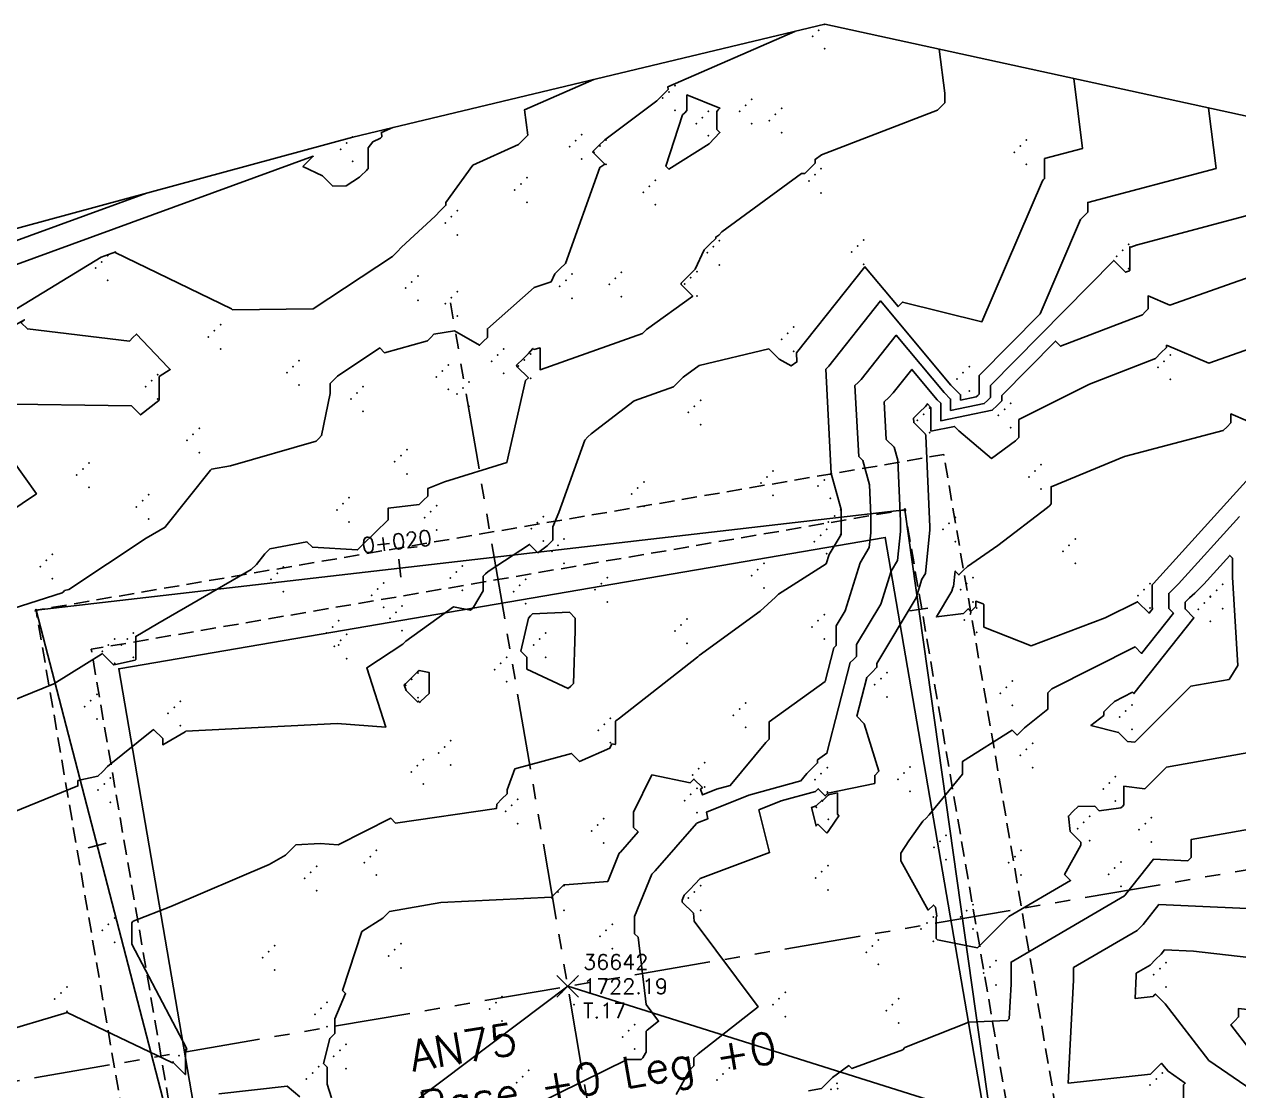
# Model space of a CAD drawing. Header units: metres. Extents: x 419582 to 423558, y 4805372 to 4807539.
# Drawn here: x 423121.67 to 423141.6, y 4807498.4 to 4807515.9 of the extents above; entities that cross this region are included whole.
import ezdxf

# ---------------------------------------------------------------- set-up
doc = ezdxf.new("R2010")
doc.units = ezdxf.units.M
doc.linetypes.add('HIDDEN', pattern=[0.375, 0.25, -0.125])
doc.linetypes.add('PHANTOM', pattern=[2.5, 1.25, -0.25, 0.25, -0.25, 0.25, -0.25])
for name, color, linetype in [('_pieds', 253, 'HIDDEN'), ('C-ROAD-CNTR-N', 92, 'Continuous'), ('C-ROAD-STAN', 11, 'Continuous'), ('C-ROAD-STAN-MAJR', 11, 'Continuous'), ('C-ROAD-STAN-MINR', 11, 'Continuous'), ('C-TINN', 4, 'Continuous'), ('C-TINN-BNDY', 110, 'Continuous'), ('C-TOPO-MAJR', 9, 'Continuous'), ('C-TOPO-MINR', 8, 'Continuous'), ('LS', 7, 'Continuous'), ('V-NODE', 1, 'Continuous'), ('V-NODE-TEXT', 11, 'Continuous')]:
    doc.layers.add(name, color=color, linetype=linetype)
doc.styles.get("Standard").update_dxf_attribs({"font": 'simplex.shx'})

# ---------------------------------------------------------------- blocks, each defined once
blk = doc.blocks.new('AN75 +0 +0')
at = {"linetype": 'PHANTOM', "flags": 128}
for points in [[(0, -11.38231219537556), (0, 11.38231219444424)], [(-11.38231219508452, 0), (11.38231219508452, 0)]]:
    blk.add_lwpolyline(points, dxfattribs=at)
at = {"flags": 128}
blk.add_lwpolyline([(-6.382312195084523, -6.382312195375562), (-6.382312195084523, 6.382312194444239), (6.382312195084523, 6.382312194444239), (6.382312195084523, -6.382312195375562)], close=True, dxfattribs=at)
at = {"layer": 'LS', "insert": (-2.743170767789707, -0.4363090777769685), "char_height": 0.5157699281218149, "width": 9.13591657892082, "attachment_point": 1}
blk.add_mtext('AN75\\PBase +0 Leg +0', dxfattribs=at)
blk = doc.blocks.new('*U67')
at = {"color": 0, "linetype": 'ByBlock', "lineweight": -2, "transparency": 16777216}
for p, q in [((-0.7071067811865476, -0.7071067811865476), (0.7071067811865476, 0.7071067811865476)), ((-0.7071067811865476, 0.7071067811865476), (0.7071067811865476, -0.7071067811865476))]:
    blk.add_line(p, q, dxfattribs=at)
blk = doc.blocks.new('AeccTickTriangle')
at = {"color": 0, "linetype": 'ByBlock', "lineweight": -2}
blk.add_lwpolyline([(3.05311331771918e-16, 0.6666666666666667), (-0.5773502691896256, -0.333333333333333), (0.5773502691896257, -0.3333333333333335)], close=True, dxfattribs=at)
at = {"color": 0, "linetype": 'ByBlock', "lineweight": -2, "const_width": 0.0625}
blk.add_lwpolyline([(-0.03125, 0, 1), (0.03125, 0, 1)], format="xyb", close=True, dxfattribs=at)
blk = doc.blocks.new('AeccTickLine')
blk.add_line((0, -0.5), (0, 0.5))

msp = doc.modelspace()

# ---------------------------------------------------------------- linework, layer by layer
at = {"color": 31, "lineweight": 30, "true_color": 0xffbd7a, "elevation": 1718.013}
msp.add_lwpolyline([(423449.834, 4807399.592), (423130.593, 4807500.114), (421950.92, 4806612.998), (421795.045, 4806430.988), (421305.015, 4806147.038), (421305.015, 4806147.038), (420630.083, 4805770.97), (419765.157, 4805549.54), (419617.356, 4805580.088)], dxfattribs=at)
at = {"layer": '_pieds', "elevation": 1722.19, "flags": 128}
for points in [[(423124.4178033973, 4807491.382176447), (423121.8621764468, 4807506.282196603), (423136.7621966029, 4807508.837823553), (423139.3178235534, 4807493.937803397)], [(423125.0582502082, 4807492.287803262), (423122.7678032635, 4807505.641749792), (423136.121749792, 4807507.932196737), (423138.4121967367, 4807494.578250208)]]:
    msp.add_lwpolyline(points, close=True, dxfattribs=at)
at = {"layer": 'C-ROAD-CNTR-N', "color": 92, "linetype": 'Continuous', "lineweight": -3, "flags": 128}
msp.add_lwpolyline([(423125.3784736139, 4807492.740616672), (423121.8621764468, 4807506.282196603), (423136.121749792, 4807507.932196737), (423137.9593833282, 4807494.898473614)], dxfattribs=at)
at = {"layer": 'C-TINN', "color": 4, "linetype": 'Continuous', "lineweight": -3}
for p in [(423134.71, 4807515.8, 1718.15), (423134.81, 4807515.9, 1718.15), (423134.61, 4807515.7, 1718.15), (423134.81, 4807515.5, 1718.15), (423132.25, 4807514.79, 1718.05), (423132.35, 4807514.89, 1718.05), (423132.15, 4807514.69, 1718.05), (423133.51, 4807514.57, 1718.25), (423133.61, 4807514.67, 1718.25), (423132.35, 4807514.49, 1718.05), (423132.8, 4807514.37, 1717.91), (423132.9, 4807514.47, 1717.91), (423133.41, 4807514.47, 1718.25), (423134, 4807514.42, 1718.39), (423134.1, 4807514.52, 1718.39), (423132.7, 4807514.27, 1717.91), (423133.61, 4807514.27, 1718.25), (423133.9, 4807514.32, 1718.39), (423126.96, 4807513.95, 1715.8), (423127.06, 4807514.05, 1715.8), (423130.72, 4807513.99, 1717.37), (423130.82, 4807514.09, 1717.37), (423131.22, 4807514, 1718.04), (423132.9, 4807514.07, 1717.91), (423134.1, 4807514.12, 1718.39), (423138.12, 4807514, 1719.58), (423126.86, 4807513.85, 1715.8), (423130.62, 4807513.89, 1717.37), (423131.02, 4807513.8, 1718.04), (423131.12, 4807513.9, 1718.04), (423137.92, 4807513.8, 1719.58), (423138.02, 4807513.9, 1719.58), (423127.06, 4807513.65, 1715.8), (423130.82, 4807513.69, 1717.37), (423131.22, 4807513.6, 1718.04), (423134.75, 4807513.53, 1719.11), (423138.12, 4807513.6, 1719.58), (423129.92, 4807513.38, 1717.54), (423132.03, 4807513.34, 1718.03), (423134.55, 4807513.33, 1719.11), (423134.65, 4807513.43, 1719.11), (423129.72, 4807513.18, 1717.54), (423129.82, 4807513.28, 1717.54), (423131.83, 4807513.14, 1718.03), (423131.93, 4807513.24, 1718.03), (423134.75, 4807513.13, 1719.11), (423129.92, 4807512.98, 1717.54), (423132.03, 4807512.94, 1718.03), (423128.68, 4807512.74, 1717.15), (423128.78, 4807512.84, 1717.15), (423128.58, 4807512.64, 1717.15), (423128.78, 4807512.44, 1717.15), (423133.08, 4807512.35, 1719.06), (423135.45, 4807512.36, 1719.93), (423132.88, 4807512.15, 1719.06), (423132.98, 4807512.25, 1719.06), (423135.25, 4807512.16, 1719.93), (423135.35, 4807512.26, 1719.93), (423139.7, 4807512.19, 1721.95), (423139.8, 4807512.29, 1721.95), (423122.94, 4807512, 1717.04), (423123.04, 4807512.1, 1717.04), (423133.08, 4807511.95, 1719.06), (423135.45, 4807511.96, 1719.93), (423139.6, 4807512.09, 1721.95), (423122.84, 4807511.9, 1717.04), (423128.13, 4807511.77, 1717.4), (423130.66, 4807511.8, 1718.08), (423131.47, 4807511.83, 1718.31), (423132.61, 4807511.74, 1719.04), (423132.71, 4807511.84, 1719.04), (423139.8, 4807511.89, 1721.95), (423123.04, 4807511.7, 1717.04), (423127.93, 4807511.57, 1717.4), (423128.03, 4807511.67, 1717.4), (423130.46, 4807511.6, 1718.08), (423130.56, 4807511.7, 1718.08), (423131.27, 4807511.63, 1718.31), (423131.37, 4807511.73, 1718.31), (423132.51, 4807511.64, 1719.04), (423128.13, 4807511.37, 1717.4), (423128.679, 4807511.413, 1717.761), (423128.779, 4807511.513, 1717.761), (423130.66, 4807511.4, 1718.08), (423131.47, 4807511.43, 1718.31), (423132.71, 4807511.44, 1719.04), (423128.579, 4807511.313, 1717.761), (423124.89, 4807510.97, 1717.12), (423128.779, 4807511.113, 1717.761), (423124.69, 4807510.77, 1717.12), (423124.79, 4807510.87, 1717.12), (423134.2, 4807510.83, 1719.91), (423134.3, 4807510.93, 1719.91), (423124.89, 4807510.57, 1717.12), (423129.54, 4807510.57, 1718.13), (423134.1, 4807510.73, 1719.91), (423126.18, 4807510.38, 1717.42), (423129.34, 4807510.37, 1718.13), (423129.44, 4807510.47, 1718.13), (423129.88, 4807510.39, 1719.08), (423129.98, 4807510.49, 1719.08), (423134.3, 4807510.53, 1719.91), (423140.38, 4807510.37, 1724.2), (423140.48, 4807510.47, 1724.2), (423123.86, 4807510.15, 1716.97), (423125.98, 4807510.18, 1717.42), (423126.08, 4807510.28, 1717.42), (423128.53, 4807510.21, 1718.54), (423128.63, 4807510.31, 1718.54), (423129.54, 4807510.17, 1718.13), (423129.78, 4807510.29, 1719.08), (423137.08, 4807510.18, 1720.12), (423137.18, 4807510.28, 1720.12), (423140.28, 4807510.27, 1724.2), (423123.66, 4807509.95, 1716.97), (423123.76, 4807510.05, 1716.97), (423126.18, 4807509.98, 1717.42), (423127.23, 4807509.95, 1718.39), (423128.43, 4807510.11, 1718.54), (423128.97, 4807510.03, 1718.14), (423129.98, 4807510.09, 1719.08), (423136.98, 4807510.08, 1720.12), (423140.48, 4807510.07, 1724.2), (423123.86, 4807509.75, 1716.97), (423127.03, 4807509.75, 1718.39), (423127.13, 4807509.85, 1718.39), (423128.63, 4807509.91, 1718.54), (423128.77, 4807509.83, 1718.14), (423128.87, 4807509.93, 1718.14), (423137.18, 4807509.88, 1720.12), (423127.23, 4807509.55, 1718.39), (423128.97, 4807509.63, 1718.14), (423132.67, 4807509.63, 1720.48), (423132.77, 4807509.73, 1720.48), (423136.53, 4807509.6, 1724.13), (423137.76, 4807509.58, 1723.77), (423137.86, 4807509.68, 1723.77), (423132.57, 4807509.53, 1720.48), (423136.33, 4807509.4, 1724.13), (423136.43, 4807509.5, 1724.13), (423137.66, 4807509.48, 1723.77), (423124.44, 4807509.17, 1717.79), (423124.54, 4807509.27, 1717.79), (423132.77, 4807509.33, 1720.48), (423136.53, 4807509.2, 1724.13), (423137.86, 4807509.28, 1723.77), (423124.34, 4807509.07, 1717.79), (423124.54, 4807508.87, 1717.79), (423127.85, 4807508.82, 1718.38), (423127.95, 4807508.92, 1718.38), (423122.63, 4807508.6, 1717.09), (423122.73, 4807508.7, 1717.09), (423127.75, 4807508.72, 1718.38), (423133.96, 4807508.57, 1720.65), (423138.26, 4807508.57, 1724.64), (423138.36, 4807508.67, 1724.64), (423122.53, 4807508.5, 1717.09), (423127.95, 4807508.52, 1718.38), (423131.84, 4807508.39, 1720.8), (423133.76, 4807508.37, 1720.65), (423133.86, 4807508.47, 1720.65), (423134.8, 4807508.42, 1720.97), (423134.9, 4807508.52, 1720.97), (423138.16, 4807508.47, 1724.64), (423122.73, 4807508.3, 1717.09), (423123.71, 4807508.18, 1717.81), (423131.64, 4807508.19, 1720.8), (423131.74, 4807508.29, 1720.8), (423133.96, 4807508.17, 1720.65), (423134.7, 4807508.32, 1720.97), (423138.36, 4807508.27, 1724.64), (423123.51, 4807507.98, 1717.81), (423123.61, 4807508.08, 1717.81), (423126.9, 4807508.03, 1718.71), (423127, 4807508.13, 1718.71), (423128.44, 4807508, 1719.27), (423131.84, 4807507.99, 1720.8), (423134.9, 4807508.12, 1720.97), (423123.71, 4807507.78, 1717.81), (423126.8, 4807507.93, 1718.71), (423128.24, 4807507.8, 1719.27), (423128.34, 4807507.9, 1719.27), (423130.19, 4807507.82, 1719.83), (423134.97, 4807507.83, 1720.98), (423135.07, 4807507.93, 1720.98), (423136.95, 4807507.81, 1724.44), (423127, 4807507.73, 1718.71), (423128.44, 4807507.6, 1719.27), (423129.99, 4807507.62, 1719.83), (423130.09, 4807507.72, 1719.83), (423134.84, 4807507.61, 1720.92), (423134.87, 4807507.73, 1720.98), (423136.75, 4807507.61, 1724.44), (423136.85, 4807507.71, 1724.44), (423130.19, 4807507.42, 1719.83), (423130.43, 4807507.35, 1720.2), (423130.53, 4807507.45, 1720.2), (423134.64, 4807507.41, 1720.92), (423134.74, 4807507.51, 1720.92), (423135.07, 4807507.53, 1720.98), (423136.95, 4807507.41, 1724.44), (423138.82, 4807507.35, 1725.86), (423138.92, 4807507.45, 1725.86), (423122.13, 4807507.2, 1717.76), (423130.33, 4807507.25, 1720.2), (423134.84, 4807507.21, 1720.92), (423138.72, 4807507.25, 1725.86), (423121.93, 4807507, 1717.76), (423122.03, 4807507.1, 1717.76), (423125.92, 4807506.99, 1719.23), (423128.86, 4807507.01, 1719.74), (423130.53, 4807507.05, 1720.2), (423133.71, 4807506.95, 1720.87), (423133.81, 4807507.05, 1720.87), (423138.92, 4807507.05, 1725.86), (423122.13, 4807506.8, 1717.76), (423125.72, 4807506.79, 1719.23), (423125.82, 4807506.89, 1719.23), (423128.66, 4807506.81, 1719.74), (423128.76, 4807506.91, 1719.74), (423129.9, 4807506.79, 1720.38), (423131.24, 4807506.82, 1720.79), (423133.61, 4807506.85, 1720.87), (423137.24, 4807506.82, 1725.25), (423125.92, 4807506.59, 1719.23), (423127.47, 4807506.63, 1719.47), (423127.57, 4807506.73, 1719.47), (423128.86, 4807506.61, 1719.74), (423129.7, 4807506.59, 1720.38), (423129.8, 4807506.69, 1720.38), (423131.04, 4807506.62, 1720.79), (423131.14, 4807506.72, 1720.79), (423133.81, 4807506.65, 1720.87), (423137.04, 4807506.62, 1725.25), (423137.14, 4807506.72, 1725.25), (423140.05, 4807506.62, 1725.13), (423140.15, 4807506.72, 1725.13), (423141.24, 4807506.61, 1722.26), (423141.34, 4807506.71, 1722.26), (423127.37, 4807506.53, 1719.47), (423127.87, 4807506.35, 1719.66), (423129.9, 4807506.39, 1720.38), (423131.24, 4807506.42, 1720.79), (423137.24, 4807506.42, 1725.25), (423139.95, 4807506.52, 1725.13), (423141.04, 4807506.4, 1722.2), (423141.14, 4807506.51, 1722.26), (423141.14, 4807506.5, 1722.2), (423127.57, 4807506.33, 1719.47), (423127.67, 4807506.15, 1719.66), (423127.77, 4807506.25, 1719.66), (423134.8, 4807506.21, 1721.41), (423137.2, 4807506.22, 1724.93), (423137.3, 4807506.32, 1724.93), (423140.15, 4807506.32, 1725.13), (423140.94, 4807506.3, 1722.2), (423141.34, 4807506.31, 1722.26), (423126.73, 4807506.01, 1719.64), (423126.83, 4807506.11, 1719.64), (423132.45, 4807506.04, 1720.87), (423132.55, 4807506.14, 1720.87), (423134.6, 4807506.01, 1721.41), (423134.7, 4807506.11, 1721.41), (423137.1, 4807506.12, 1724.93), (423141.14, 4807506.1, 1722.2), (423123.15, 4807505.81, 1718.98), (423123.36, 4807505.81, 1718.95), (423123.46, 4807505.91, 1718.95), (423126.63, 4807505.91, 1719.64), (423126.86, 4807505.79, 1719.46), (423126.96, 4807505.89, 1719.46), (423127.87, 4807505.95, 1719.66), (423130.13, 4807505.81, 1719.28), (423130.23, 4807505.91, 1719.28), (423132.35, 4807505.94, 1720.87), (423134.8, 4807505.81, 1721.41), (423137.3, 4807505.92, 1724.93), (423122.95, 4807505.61, 1718.98), (423123.05, 4807505.71, 1718.98), (423123.26, 4807505.71, 1718.95), (423126.76, 4807505.69, 1719.46), (423126.83, 4807505.71, 1719.64), (423130.03, 4807505.71, 1719.28), (423132.55, 4807505.74, 1720.87), (423123.15, 4807505.41, 1718.98), (423123.46, 4807505.51, 1718.95), (423126.96, 4807505.49, 1719.46), (423129.49, 4807505.41, 1720.77), (423129.59, 4807505.51, 1720.77), (423130.23, 4807505.51, 1719.28), (423128.13, 4807505.25, 1721.04), (423129.39, 4807505.31, 1720.77), (423135.73, 4807505.16, 1724.49), (423135.83, 4807505.26, 1724.49), (423127.93, 4807505.05, 1721.04), (423128.03, 4807505.15, 1721.04), (423129.59, 4807505.11, 1720.77), (423135.63, 4807505.06, 1724.49), (423137.79, 4807505.02, 1724.63), (423137.89, 4807505.12, 1724.63), (423122.76, 4807504.8, 1719.38), (423122.86, 4807504.9, 1719.38), (423124.23, 4807504.79, 1719.95), (423128.13, 4807504.85, 1721.04), (423133.51, 4807504.76, 1721.51), (423135.83, 4807504.86, 1724.49), (423137.69, 4807504.92, 1724.63), (423122.66, 4807504.7, 1719.38), (423124.03, 4807504.59, 1719.95), (423124.13, 4807504.69, 1719.95), (423133.31, 4807504.56, 1721.51), (423133.41, 4807504.66, 1721.51), (423137.89, 4807504.72, 1724.63), (423139.75, 4807504.63, 1722.72), (423139.85, 4807504.73, 1722.72), (423122.86, 4807504.5, 1719.38), (423124.23, 4807504.39, 1719.95), (423131.19, 4807504.41, 1720.96), (423131.29, 4807504.51, 1720.96), (423133.51, 4807504.36, 1721.51), (423139.65, 4807504.53, 1722.72), (423131.09, 4807504.31, 1720.96), (423139.85, 4807504.33, 1722.72), (423128.57, 4807504.04, 1720.58), (423128.67, 4807504.14, 1720.58), (423131.29, 4807504.11, 1720.96), (423138.12, 4807504, 1723.57), (423138.22, 4807504.1, 1723.57), (423128.22, 4807503.83, 1720.35), (423128.47, 4807503.94, 1720.58), (423132.84, 4807503.78, 1721.64), (423138.02, 4807503.9, 1723.57), (423128.02, 4807503.63, 1720.35), (423128.12, 4807503.73, 1720.35), (423128.67, 4807503.74, 1720.58), (423132.64, 4807503.58, 1721.64), (423132.74, 4807503.68, 1721.64), (423134.75, 4807503.6, 1723.2), (423134.85, 4807503.7, 1723.2), (423136.11, 4807503.61, 1724.39), (423136.21, 4807503.71, 1724.39), (423138.22, 4807503.7, 1723.57), (423122.98, 4807503.43, 1720.15), (423123.08, 4807503.53, 1720.15), (423128.22, 4807503.43, 1720.35), (423132.71, 4807503.36, 1722.82), (423132.84, 4807503.38, 1721.64), (423134.65, 4807503.5, 1723.2), (423136.01, 4807503.51, 1724.39), (423139.48, 4807503.45, 1723.81), (423139.58, 4807503.55, 1723.81), (423122.88, 4807503.33, 1720.15), (423129.77, 4807503.18, 1721.08), (423132.51, 4807503.16, 1722.82), (423132.61, 4807503.26, 1722.82), (423134.85, 4807503.3, 1723.2), (423134.87, 4807503.25, 1725.09), (423136.21, 4807503.31, 1724.39), (423139.38, 4807503.35, 1723.81), (423123.08, 4807503.13, 1720.15), (423129.57, 4807502.98, 1721.08), (423129.67, 4807503.08, 1721.08), (423132.71, 4807502.96, 1722.82), (423134.67, 4807503.05, 1725.09), (423134.77, 4807503.15, 1725.09), (423139.58, 4807503.15, 1723.81), (423129.77, 4807502.78, 1721.08), (423131.18, 4807502.86, 1721.52), (423134.87, 4807502.85, 1725.09), (423139.06, 4807502.8, 1724.11), (423139.16, 4807502.9, 1724.11), (423140.07, 4807502.78, 1724.62), (423140.17, 4807502.88, 1724.62), (423130.98, 4807502.66, 1721.52), (423131.08, 4807502.76, 1721.52), (423136.8, 4807502.59, 1723.66), (423138.96, 4807502.7, 1724.11), (423139.97, 4807502.68, 1724.62), (423131.18, 4807502.46, 1721.52), (423136.6, 4807502.39, 1723.66), (423136.7, 4807502.49, 1723.66), (423139.16, 4807502.5, 1724.11), (423140.17, 4807502.48, 1724.62), (423127.35, 4807502.24, 1721.45), (423127.45, 4807502.34, 1721.45), (423136.8, 4807502.19, 1723.66), (423137.93, 4807502.24, 1723.28), (423138.03, 4807502.34, 1723.28), (423126.37, 4807501.98, 1721.19), (423126.47, 4807502.08, 1721.19), (423127.25, 4807502.14, 1721.45), (423134.76, 4807501.99, 1724.75), (423134.86, 4807502.09, 1724.75), (423137.83, 4807502.14, 1723.28), (423139.57, 4807502.05, 1724.73), (423139.67, 4807502.15, 1724.73), (423126.27, 4807501.88, 1721.19), (423127.45, 4807501.94, 1721.45), (423134.66, 4807501.89, 1724.75), (423138.03, 4807501.94, 1723.28), (423139.47, 4807501.95, 1724.73), (423126.47, 4807501.68, 1721.19), (423130.43, 4807501.66, 1722.01), (423130.53, 4807501.76, 1722.01), (423132.67, 4807501.66, 1724.13), (423132.77, 4807501.76, 1724.13), (423134.86, 4807501.69, 1724.75), (423139.67, 4807501.75, 1724.73), (423130.33, 4807501.56, 1722.01), (423132.57, 4807501.56, 1724.13), (423137.24, 4807501.45, 1723.44), (423123.15, 4807501.23, 1720.92), (423130.53, 4807501.36, 1722.01), (423132.77, 4807501.36, 1724.13), (423136.59, 4807501.25, 1724.07), (423137.04, 4807501.25, 1723.44), (423137.14, 4807501.35, 1723.44), (423122.95, 4807501.03, 1720.92), (423123.05, 4807501.13, 1720.92), (423131.22, 4807501.03, 1722.53), (423131.32, 4807501.13, 1722.53), (423136.39, 4807501.05, 1724.07), (423136.49, 4807501.15, 1724.07), (423137.24, 4807501.05, 1723.44), (423123.15, 4807500.83, 1720.92), (423125.78, 4807500.78, 1721.61), (423127.85, 4807500.81, 1722.48), (423131.12, 4807500.93, 1722.53), (423135.59, 4807500.77, 1724.17), (423135.69, 4807500.87, 1724.17), (423136.59, 4807500.85, 1724.07), (423125.58, 4807500.58, 1721.61), (423125.68, 4807500.68, 1721.61), (423127.65, 4807500.61, 1722.48), (423127.75, 4807500.71, 1722.48), (423131.32, 4807500.73, 1722.53), (423135.49, 4807500.67, 1724.17), (423125.78, 4807500.38, 1721.61), (423127.85, 4807500.41, 1722.48), (423135.69, 4807500.47, 1724.17), (423137.52, 4807500.43, 1724.76), (423137.62, 4807500.53, 1724.76), (423140.31, 4807500.4, 1727.28), (423140.41, 4807500.5, 1727.28), (423130.69, 4807500.21, 1722.19), (423137.42, 4807500.33, 1724.76), (423140.21, 4807500.3, 1727.28), (423122.27, 4807500, 1720.99), (423122.37, 4807500.1, 1720.99), (423130.49, 4807500.01, 1722.19), (423130.59, 4807500.11, 1722.19), (423134.16, 4807500.01, 1724.15), (423137.62, 4807500.13, 1724.76), (423140.41, 4807500.1, 1727.28), (423122.17, 4807499.9, 1720.99), (423126.64, 4807499.85, 1721.84), (423129.41, 4807499.84, 1722.21), (423129.51, 4807499.94, 1722.21), (423130.69, 4807499.81, 1722.19), (423133.96, 4807499.81, 1724.15), (423134.06, 4807499.91, 1724.15), (423135.92, 4807499.81, 1724.75), (423136.02, 4807499.91, 1724.75), (423122.37, 4807499.7, 1720.99), (423126.44, 4807499.65, 1721.84), (423126.54, 4807499.75, 1721.84), (423129.31, 4807499.74, 1722.21), (423134.16, 4807499.61, 1724.15), (423135.82, 4807499.71, 1724.75), (423126.64, 4807499.45, 1721.84), (423129.51, 4807499.54, 1722.21), (423131.59, 4807499.38, 1722.76), (423131.69, 4807499.48, 1722.76), (423136.02, 4807499.51, 1724.75), (423131.49, 4807499.28, 1722.76), (423124.31, 4807499.07, 1720.99), (423126.85, 4807499.06, 1722.24), (423126.95, 4807499.16, 1722.24), (423131.69, 4807499.08, 1722.76), (423124.11, 4807498.87, 1720.99), (423124.21, 4807498.97, 1720.99), (423126.5, 4807498.79, 1721.89), (423126.75, 4807498.96, 1722.24), (423124.31, 4807498.67, 1720.99), (423126.3, 4807498.59, 1721.89), (423126.4, 4807498.69, 1721.89), (423126.95, 4807498.76, 1722.24), (423129.85, 4807498.63, 1722.52), (423129.95, 4807498.73, 1722.52), (423133.14, 4807498.67, 1724.61), (423133.24, 4807498.77, 1724.61), (423140.25, 4807498.59, 1725.86), (423140.35, 4807498.69, 1725.86), (423129.75, 4807498.53, 1722.52), (423133.04, 4807498.57, 1724.61), (423134.91, 4807498.42, 1725.08), (423135.01, 4807498.52, 1725.08), (423135.02, 4807498.43, 1725.22), (423140.15, 4807498.49, 1725.86)]:
    msp.add_point(p, dxfattribs=at)
at = {"layer": 'C-TINN-BNDY', "color": 110, "linetype": 'Continuous', "lineweight": -3, "flags": 128}
msp.add_lwpolyline([(422687.35, 4807196.06), (422733.46, 4807229.97), (422816.89, 4807294.32), (422970.41, 4807406.15), (423032.94, 4807452.91), (423105.4, 4807508.16), (423127.06, 4807514.05), (423134.81, 4807515.9), (423155.26, 4807511.44), (423220.21, 4807493.91)], dxfattribs=at)
at = {"layer": 'C-TOPO-MAJR', "color": 9, "linetype": 'Continuous', "lineweight": -3, "flags": 128}
for points, elevation in [([(423121.0811904762, 4807502.802261905), (423122.5478571429, 4807503.400714286), (423122.5478571429, 4807503.486428572), (423122.8761038961, 4807503.557922078), (423122.9566233766, 4807503.638441558), (423123.0371428572, 4807503.71896104), (423123.7925, 4807504.325), (423123.9425, 4807504.175), (423123.9425, 4807504.075), (423124.3122580645, 4807504.288790322), (423124.3162903226, 4807504.292822581), (423124.3203225806, 4807504.296854839), (423126.8070520231, 4807504.425606936), (423127.6031460674, 4807504.361460675), (423127.2915189873, 4807505.339620253), (423127.8847826087, 4807505.72826087), (423127.9094202899, 4807505.752898551), (423127.934057971, 4807505.777536232), (423128.714, 4807506.338), (423128.9937864078, 4807506.281844661), (423129.0190291262, 4807506.307087379), (423129.0442718447, 4807506.332330097), (423129.20125, 4807506.601875), (423129.20125, 4807506.839375), (423129.241875, 4807506.88), (423129.2825, 4807506.920625), (423129.9621818182, 4807507.363454546), (423130.1003636364, 4807507.225272727), (423130.2543243243, 4807507.341891892), (423130.3002702703, 4807507.387837837), (423130.3462162162, 4807507.433783784), (423130.3462162162, 4807507.65), (423130.4441237113, 4807507.884845361), (423130.8679069767, 4807509.07372093), (423130.9213953489, 4807509.127209302), (423130.9748837209, 4807509.180697674), (423131.682, 4807509.722), (423132.3266820277, 4807509.950276498), (423132.4045622119, 4807510.028156682), (423132.4824423963, 4807510.106036867), (423132.75, 4807510.300000001), (423133.89, 4807510.572105263), (423134.0584210526, 4807510.403684211), (423134.2586486486, 4807510.291621622), (423134.3509433962, 4807510.359339623), (423134.3432938388, 4807510.505900474), (423134.3454265403, 4807510.508033176), (423134.3475592417, 4807510.510165877), (423135.468, 4807511.920666667), (423136.0136842105, 4807511.267368421), (423136.0505263158, 4807511.304210526), (423136.0873684211, 4807511.341052632), (423137.3888888889, 4807511.017777778), (423138.382278481, 4807513.332405063), (423138.4, 4807513.350126582), (423138.417721519, 4807513.367848101), (423138.417721519, 4807513.696962025), (423139.0405626599, 4807513.862506394), (423138.9, 4807515.008)], 1720), ([(423111.4349090909, 4807506.641454546), (423111.5003636364, 4807506.706909091), (423112.7493498452, 4807507.558142414), (423112.8162229102, 4807507.62501548), (423112.8830959753, 4807507.691888545), (423113.9717535545, 4807508.705971564), (423114.04, 4807508.774218009), (423114.1082464455, 4807508.842464455), (423117.3818867924, 4807510.836226415), (423123.675625, 4807513.1296875)], 1715), ([(423141.7766875, 4807508.45675), (423140.203902439, 4807506.719547038), (423140.1993728223, 4807506.715017421), (423140.1948432056, 4807506.710487804), (423140.1894880546, 4807506.705802048), (423140.1850511946, 4807506.701365188), (423140.1850511946, 4807506.319112629), (423140.1939249147, 4807506.310238908), (423140.1338174274, 4807506.234232365), (423139.9446058091, 4807506.423443983), (423139.4144, 4807506.155999999), (423138.1998373984, 4807505.700569105), (423137.4219354839, 4807506.005053763), (423137.4219354839, 4807506.374946237), (423137.4068817204, 4807506.390000001), (423137.286875, 4807506.429375), (423137.286875, 4807506.341875), (423137.20875, 4807506.26375), (423137.165, 4807506.3075), (423137.086875, 4807506.229375), (423136.6419736842, 4807506.172631579), (423136.8941666667, 4807506.593307292), (423136.9129792147, 4807506.654064666), (423136.9246604215, 4807506.673278688), (423136.9504938272, 4807506.925555556), (423137.0122222222, 4807506.863827161), (423137.0813580247, 4807506.932962962), (423137.1504938272, 4807507.002098765), (423137.648028169, 4807507.346901408), (423138.4662295082, 4807507.969016393), (423138.4957377049, 4807507.998524589), (423138.5252459016, 4807508.028032786), (423138.5252459016, 4807508.31), (423139.7281927711, 4807508.807349398), (423141.3498412698, 4807509.231904762), (423141.4133333333, 4807509.295396825), (423141.4768253968, 4807509.358888889), (423141.4768253968, 4807509.504920635), (423141.7551282051, 4807509.387720798)], 1725), ([(423134.5427659574, 4807498.396595744), (423134.7540860215, 4807498.430967743), (423134.8454838709, 4807498.522365591), (423134.9368817204, 4807498.61376344), (423135.2063636364, 4807498.808484849), (423135.2548484849, 4807498.76), (423136.0904225352, 4807499.069859155), (423136.1256338028, 4807499.105070422), (423137.1742857143, 4807499.523142857), (423137.8093333333, 4807499.548666666), (423137.836, 4807499.575333334), (423137.8666666666, 4807500.146190476), (423137.8666666666, 4807500.508095238), (423139.7271764706, 4807501.596470588), (423139.7377647058, 4807501.607058823), (423139.7483529412, 4807501.617647059), (423140.2042857143, 4807502.197142857), (423140.7694366197, 4807502.172253521), (423140.7961971831, 4807502.199014084), (423140.8229577465, 4807502.225774649), (423140.8229577465, 4807502.518732394), (423142.211875, 4807502.767708333)], 1725)]:
    msp.add_lwpolyline(points, dxfattribs=dict(at, elevation=elevation))
for points, elevation in [([(423129.9449090909, 4807506.155090909), (423129.8173825504, 4807505.613355705), (423129.920738255, 4807505.51), (423129.920738255, 4807505.316711409), (423130.5985714286, 4807504.995714285), (423130.6414285714, 4807505.038571429), (423130.6842857143, 4807505.081428572), (423130.711589404, 4807505.943907284), (423130.711589404, 4807506.153178808), (423130.6162251655, 4807506.248543046), (423130.014, 4807506.224181818), (423129.9794545455, 4807506.189636364), (423129.9449090909, 4807506.155090909)], 1720), ([(423134.840882353, 4807502.622352941), (423134.8673529412, 4807502.648823529), (423134.9788811189, 4807502.821048951), (423135.0422857143, 4807502.909142856), (423135.0165714286, 4807502.934857142), (423135.0165714286, 4807503.283428571), (423134.8690476191, 4807503.252380952), (423134.7738095238, 4807503.157142857), (423134.7642857143, 4807503.166666667), (423134.669047619, 4807503.071428571), (423134.6222608695, 4807503.058608696), (423134.5922907489, 4807503.046431717), (423134.6673529412, 4807502.742941177), (423134.6938235294, 4807502.769411765), (423134.840882353, 4807502.622352941)], 1725)]:
    msp.add_lwpolyline(points, close=True, dxfattribs=dict(at, elevation=elevation))
at = {"layer": 'C-TOPO-MINR', "color": 8, "linetype": 'Continuous', "lineweight": -3, "flags": 128}
for points, elevation in [([(423120.9477586207, 4807506.142241379), (423122.2913114754, 4807506.565901639), (423122.3109836066, 4807506.58557377), (423122.3306557377, 4807506.605245901), (423122.3982352942, 4807506.620504201), (423123.6683333333, 4807507.468333334), (423123.978943662, 4807507.647535211), (423123.9923239437, 4807507.660915493), (423124.7266666666, 4807508.58125), (423124.74125, 4807508.595833333), (423125.0558695652, 4807508.655434783), (423126.4587596899, 4807509.058294574), (423126.5037209303, 4807509.103255814), (423126.5486821705, 4807509.148217054), (423126.6882474227, 4807509.842474227), (423126.6882474227, 4807510.003298969), (423126.7480412371, 4807510.063092783), (423126.8078350516, 4807510.122886598), (423127.5057575757, 4807510.588181819), (423127.5845454545, 4807510.50939394), (423128.2878947369, 4807510.706842106), (423128.3405263158, 4807510.759473684), (423128.3931578947, 4807510.812105263), (423128.7332862644, 4807510.866636714), (423129.1423577236, 4807510.631761517), (423129.2071273713, 4807510.696531165), (423129.2718970189, 4807510.761300813), (423129.2718970189, 4807510.902222223), (423130.0384326019, 4807511.578181818), (423130.315483871, 4807511.672258064), (423130.38, 4807511.804444444), (423130.4651851852, 4807511.889629629), (423130.5503703703, 4807511.974814815), (423131.116, 4807513.5504), (423131.1961194029, 4807513.605373134), (423131.0080597015, 4807513.793432835), (423131.0020895522, 4807513.811343283), (423131.0080597015, 4807513.817313433), (423131.1020895522, 4807513.911343284), (423131.1961194029, 4807514.005373134), (423132.0522058824, 4807514.645882353), (423132.1448529412, 4807514.738529412), (423132.2375, 4807514.83117647), (423132.2324444444, 4807514.871333333), (423134.3153191489, 4807515.781914894)], 1718), ([(423121.1229447853, 4807504.661840491), (423122.1533333333, 4807505.075128205), (423122.9355, 4807505.5645), (423122.9405, 4807505.5695), (423122.9455, 4807505.5745), (423123.1355, 4807505.384500001), (423123.1681443299, 4807505.393092784), (423123.4885, 4807505.464), (423123.4935, 4807505.469), (423123.4985, 4807505.473999999), (423123.4985, 4807505.854), (423123.8635714286, 4807506.067142857), (423125.3944366197, 4807506.950352113), (423125.4782394366, 4807507.034154929), (423125.6155555556, 4807507.20625), (423125.6995833333, 4807507.290277778), (423126.3092307692, 4807507.405769231), (423126.3976923077, 4807507.317307693), (423127.1411842105, 4807507.272105264), (423127.1793421052, 4807507.310263158), (423127.2175, 4807507.348421053), (423127.6421428571, 4807507.76625), (423127.6421428571, 4807507.959107143), (423128.1520224719, 4807508.018426966), (423128.2216853933, 4807508.088089888), (423128.2913483146, 4807508.157752809), (423128.2913483146, 4807508.279101124), (423128.5666371681, 4807508.389469027), (423129.5908284024, 4807508.708934912), (423129.8940425531, 4807510.050851064), (423129.9429473684, 4807510.096736842), (423129.7597894737, 4807510.279894737), (423129.7513684211, 4807510.305157895), (423129.7597894737, 4807510.313578947), (423129.851368421, 4807510.405157895), (423129.9429473684, 4807510.496736842), (423130.0184, 4807510.5788), (423130.0344, 4807510.5628), (423130.1348051948, 4807510.587662338), (423130.1348051948, 4807510.229220779), (423131.8197695852, 4807510.825852535), (423131.8515668202, 4807510.85764977), (423131.8833640553, 4807510.889447005), (423132.6420547945, 4807511.439452055), (423132.4530136986, 4807511.628493151), (423132.4530136986, 4807511.650410959), (423132.5475342466, 4807511.744931507), (423132.587029703, 4807511.787524752), (423132.6830693069, 4807511.883564357), (423132.8304854369, 4807512.196019418), (423132.9246601941, 4807512.290194175), (423133.0188349515, 4807512.384368932), (423133.0188349515, 4807512.407669903), (423133.0706086957, 4807512.43973913), (423133.1192592593, 4807512.492222222), (423134.4297674419, 4807513.450232558), (423134.48125, 4807513.450694445), (423134.5659722222, 4807513.535416666), (423134.6506944444, 4807513.620138889), (423134.6506944444, 4807513.68125), (423134.756875, 4807513.755729167), (423136.6586013986, 4807514.48951049), (423136.7180419581, 4807514.548951049), (423136.7774825175, 4807514.608391608), (423136.7774825175, 4807514.770629371), (423136.6891891892, 4807515.490162162)], 1719), ([(423118.1398420221, 4807509.158420221), (423122.9290566038, 4807512.075220126), (423123.1696774194, 4807512.162903225), (423123.1664516129, 4807512.159677419), (423123.1632258064, 4807512.156451613), (423125.0690909091, 4807511.231818181), (423125.0872727273, 4807511.213636364), (423126.4081481482, 4807511.227777778), (423127.7125, 4807512.090000001), (423127.7875, 4807512.165), (423127.8625, 4807512.24), (423128.4111111111, 4807512.752222222), (423128.5, 4807512.841111111), (423128.5888888889, 4807512.93), (423128.5888888889, 4807512.974444444), (423129.0324137931, 4807513.587931034), (423129.7810191083, 4807513.927707006), (423129.8574522293, 4807514.004140127), (423129.9338853503, 4807514.080573249), (423129.8813333333, 4807514.498), (423131.0174468085, 4807514.994680851)], 1717), ([(423121.1931730769, 4807499.328461539), (423122.3716666666, 4807499.678095238), (423122.3728571429, 4807499.679285714), (423122.3740476191, 4807499.680476191), (423124.0933333333, 4807498.860357143), (423124.1010526316, 4807498.855789474), (423124.1124742268, 4807498.860206186), (423124.3104123711, 4807498.662268041), (423124.3114432989, 4807498.663298969), (423124.3124742268, 4807498.664329897), (423124.3154477612, 4807498.665820896), (423124.3154477612, 4807499.062835821), (423124.3321111111, 4807499.064666667), (423124.3350588235, 4807499.07682353), (423124.3337096774, 4807499.091129033), (423124.330483871, 4807499.094354839), (423123.4317391305, 4807500.801014493), (423123.4317391305, 4807501.154637681), (423123.4433333334, 4807501.166231885), (423123.4549275363, 4807501.177826087), (423124.0744444444, 4807501.422592592), (423125.6872115385, 4807502.108365385), (423125.9574193549, 4807502.264596774), (423126.0420967742, 4807502.349274194), (423126.1267741935, 4807502.433951613), (423126.5238150289, 4807502.454508671), (423126.8205952381, 4807502.430595238), (423127.6831818182, 4807502.867727272), (423127.765, 4807502.785909091), (423129.4220547945, 4807503.029315069), (423129.426, 4807503.101600001), (423129.51, 4807503.1856), (423129.594, 4807503.2696), (423129.594, 4807503.3336), (423129.7235483871, 4807503.678064516), (423130.65, 4807503.933333333), (423130.7833333333, 4807503.8), (423131.2821428571, 4807504.020714286), (423131.3162365591, 4807504.089569893), (423131.3694117647, 4807504.07882353), (423131.3752941176, 4807504.084705883), (423131.3752941176, 4807504.46117647), (423131.3811764705, 4807504.467058823), (423131.4369090909, 4807504.513636364), (423132.704375, 4807505.5003125), (423132.7246875, 4807505.520625), (423132.745, 4807505.5409375), (423133.7490625, 4807506.26609375), (423134.0001851852, 4807506.495925927), (423134.0242592593, 4807506.52), (423134.0483333333, 4807506.544074074), (423134.8334693878, 4807507.046734693), (423134.8806466513, 4807507.199099307), (423135.0792271663, 4807507.525737706), (423135.0797109827, 4807507.530462428), (423135.0797109827, 4807507.928150289), (423135.0792698413, 4807507.938063492), (423134.9154746836, 4807508.526455696), (423134.9135759494, 4807508.52835443), (423134.8243364929, 4807510.238127963), (423134.8501658768, 4807510.263957346), (423134.8759952607, 4807510.28978673), (423135.7251428572, 4807511.358761905), (423136.8812468828, 4807509.974663341), (423137.0373566085, 4807509.818553615), (423137.0373566085, 4807509.730773067), (423137.2957260274, 4807509.783561644), (423137.3198356165, 4807509.807671233), (423137.3439452054, 4807509.831780822), (423137.3439452054, 4807510.135342466), (423138.343715847, 4807511.150382514), (423139.0067510548, 4807512.695274262), (423139.0666666667, 4807512.755189873), (423139.1265822785, 4807512.815105485), (423139.1265822785, 4807512.975443038), (423141.2323785166, 4807513.535140665), (423141.1108108108, 4807514.525837839)], 1721), ([(423120.1554716981, 4807511.45572327), (423126.4116129032, 4807513.735483871), (423126.3277419355, 4807513.651612903), (423126.2438709677, 4807513.567741935), (423126.5615151515, 4807513.413636363), (423126.7312121212, 4807513.243939394), (423126.9513580247, 4807513.246296297), (423127.16875, 4807513.390000001), (423127.18125, 4807513.4025), (423127.19375, 4807513.415), (423127.2851851852, 4807513.50037037), (423127.3, 4807513.515185186), (423127.3148148148, 4807513.53), (423127.3148148148, 4807513.870740741), (423127.3887356322, 4807513.972988506), (423127.5135031847, 4807514.029617834), (423127.5262420382, 4807514.042356688), (423127.5389808917, 4807514.055095541), (423127.5302222222, 4807514.124666667), (423127.7195744681, 4807514.207446808)], 1716), ([(423126.71, 4807498.282), (423126.6414285714, 4807498.506285714), (423126.6414285714, 4807498.780571428), (423126.5785714285, 4807498.843428572), (423126.684, 4807499.254), (423126.724, 4807499.294), (423126.764, 4807499.334), (423126.764, 4807499.574), (423126.9425, 4807499.99), (423126.8925, 4807500.04), (423127.2109302325, 4807501.008139535), (423127.5567961165, 4807501.229805825), (423127.6101941747, 4807501.283203884), (423127.663592233, 4807501.336601942), (423128.5082857143, 4807501.485428572), (423130.3239784946, 4807501.573118279), (423130.4229032258, 4807501.672043011), (423130.521827957, 4807501.770967741), (423130.5391836735, 4807501.778367347), (423130.5432653062, 4807501.774285714), (423131.2465346535, 4807501.827920792), (423131.4356321839, 4807502.294482758), (423131.4540229885, 4807502.312873563), (423131.7449230769, 4807502.644615385), (423131.6710769231, 4807502.718461539), (423131.6710769231, 4807502.970769231), (423131.9721505377, 4807503.578817205), (423132.6003389831, 4807503.451864406), (423132.6308474576, 4807503.482372881), (423132.6613559322, 4807503.512881356), (423132.8003389831, 4807503.373898305), (423132.7698305085, 4807503.343389831), (423132.8003389831, 4807503.251864406), (423133.0309565217, 4807503.345565218), (423133.2576923077, 4807503.407692308), (423133.8405325444, 4807504.110650888), (423133.8695266272, 4807504.13964497), (423133.8985207101, 4807504.168639054), (423133.8985207101, 4807504.452662722), (423134.8164804469, 4807505.114525139), (423134.9589935065, 4807505.666331168), (423134.9781493506, 4807505.685487012), (423134.9973051948, 4807505.704642856), (423134.9973051948, 4807506.02801948), (423135.1441666667, 4807506.272994792), (423135.3887297921, 4807507.062840647), (423135.5405854801, 4807507.312622951), (423135.5652601156, 4807507.553583816), (423135.5652601156, 4807507.83566474), (423135.5427619048, 4807508.341238095), (423135.4312974684, 4807508.741645569), (423135.366107595, 4807508.806835443), (423135.3053791469, 4807509.97035545), (423135.3549052133, 4807510.019881517), (423135.4044312796, 4807510.069407583), (423135.9822857143, 4807510.796857143), (423136.7690274314, 4807509.854962593), (423136.8752618454, 4807509.748728179), (423136.8752618454, 4807509.561197007), (423137.4272328767, 4807509.673972603), (423137.478739726, 4807509.725479452), (423137.5302465753, 4807509.776986301), (423137.5302465753, 4807509.970958904), (423139.5521978022, 4807512.023791209), (423139.7467032967, 4807511.829285714), (423139.8106666667, 4807511.853999999), (423139.8128888889, 4807511.856222222), (423139.8151111111, 4807511.858444444), (423139.8151111111, 4807512.249555555), (423139.8320512821, 4807512.242421652), (423139.94, 4807512.280366972), (423139.9409174312, 4807512.281284404), (423139.9418348624, 4807512.282201835), (423143.4241943734, 4807513.207774936)], 1722), ([(423130.0670731707, 4807498.17), (423131.5667567567, 4807498.91027027), (423131.7973366834, 4807498.911155779), (423131.8093969849, 4807498.92321608), (423131.8214572864, 4807498.935276382), (423131.8651351351, 4807499.013837838), (423131.8781081081, 4807499.026810811), (423131.8781081081, 4807499.374918919), (423131.8910810811, 4807499.387891892), (423132.0819424461, 4807499.536978418), (423131.8791970803, 4807499.809343066), (423131.7459375, 4807500.9150625), (423131.6871875, 4807500.9738125), (423131.6871875, 4807501.2563125), (423131.9681992337, 4807501.949655172), (423132.0249042145, 4807502.006360154), (423132.7045038168, 4807502.781374046), (423132.7182442748, 4807502.795114504), (423132.891865285, 4807502.860207254), (423132.8654185022, 4807502.967136564), (423133.5613913044, 4807503.249913043), (423134.4179487179, 4807503.484615385), (423134.5150887574, 4807503.601775148), (423134.6032544379, 4807503.689940828), (423134.6914201183, 4807503.778106509), (423134.6914201183, 4807503.825443788), (423134.8444134078, 4807503.93575419), (423135.228474026, 4807505.422824675), (423135.2800974026, 4807505.474448052), (423135.3317207792, 4807505.526071428), (423135.3317207792, 4807505.719577922), (423135.7275, 4807506.379765625), (423135.896812933, 4807506.926581986), (423136.0019437939, 4807507.099508197), (423136.0508092486, 4807507.576705202), (423136.0508092486, 4807507.743179191), (423136.0062539683, 4807508.744412699), (423135.9471202532, 4807508.956835443), (423135.8186392405, 4807509.085316456), (423135.786421801, 4807509.702582939), (423135.8596445498, 4807509.775805688), (423135.9328672986, 4807509.849028436), (423136.2394285714, 4807510.234952381), (423136.6568079801, 4807509.735261845), (423136.7131670823, 4807509.678902742), (423136.7131670823, 4807509.391620948), (423137.558739726, 4807509.564383562), (423137.6376438356, 4807509.643287672), (423137.7165479452, 4807509.722191781), (423137.7165479452, 4807509.806575342), (423138.5961538461, 4807510.699615384), (423138.6807692308, 4807510.614999999), (423140.024, 4807511.134), (423140.0706666667, 4807511.180666666), (423140.1173333333, 4807511.227333333), (423140.1173333333, 4807511.440666666), (423140.4730769231, 4807511.290854701), (423142.74, 4807512.087706422)], 1723), ([(423132.3691959799, 4807498.332261306), (423132.5948648648, 4807498.738162163), (423132.6618918919, 4807498.80518919), (423132.6618918919, 4807498.937081081), (423132.7289189189, 4807499.004108108), (423133.7150359713, 4807499.774388489), (423132.6675182482, 4807501.18160584), (423132.6521875, 4807501.3088125), (423132.4684375, 4807501.4925625), (423132.4684375, 4807501.5250625), (423132.5007662835, 4807501.604827586), (423132.5957854406, 4807501.699846744), (423132.6739694657, 4807501.789007634), (423132.7640458015, 4807501.87908397), (423133.9022279793, 4807502.305803109), (423133.7288546255, 4807503.006784141), (423134.091826087, 4807503.154260869), (423134.6584656085, 4807503.30952381), (423134.7007936508, 4807503.351851852), (423134.8161375661, 4807503.236507936), (423134.8584656084, 4807503.278835978), (423135.6298319328, 4807503.44117647), (423135.6298319328, 4807503.572268908), (423135.6970588235, 4807503.639495798), (423135.457751938, 4807504.419379845), (423135.3337209302, 4807504.543410853), (423135.4979545455, 4807505.179318181), (423135.5820454545, 4807505.263409091), (423135.6661363636, 4807505.3475), (423135.6661363636, 4807505.411136364), (423136.3108333333, 4807506.486536458), (423136.4048960739, 4807506.790323325), (423136.4633021077, 4807506.886393443), (423136.5363583815, 4807507.59982659), (423136.5363583815, 4807507.650693642), (423136.4697460318, 4807509.147587302), (423136.462943038, 4807509.172025316), (423136.2711708861, 4807509.363797469), (423136.267464455, 4807509.434810427), (423136.3643838863, 4807509.531729857), (423136.4613033176, 4807509.628649289), (423136.4965714286, 4807509.673047619), (423136.5445885287, 4807509.615561097), (423136.5510723192, 4807509.609077306), (423136.5510723192, 4807509.222044888), (423136.9380555556, 4807509.301111111), (423137.0102777778, 4807509.228888889), (423137.5476119403, 4807508.775373135), (423137.9393103448, 4807509.065862069), (423137.9657471264, 4807509.09229885), (423137.992183908, 4807509.118735632), (423137.992183908, 4807509.412988505), (423139.1544186047, 4807509.995581395), (423140.2373333334, 4807510.414), (423140.3284444445, 4807510.505111111), (423140.4195555556, 4807510.596222222), (423140.4195555556, 4807510.631777777), (423141.1141025641, 4807510.339287749), (423145.54, 4807511.895045872)], 1724), ([(423121.1169230769, 4807509.669230769), (423123.4275, 4807509.6375), (423123.5775, 4807509.4875), (423123.8775609756, 4807509.725121952), (423123.8812195122, 4807509.728780488), (423123.8848780488, 4807509.732439024), (423123.8848780488, 4807510.117804878), (423124.066, 4807510.234), (423124.026, 4807510.274), (423123.5085714285, 4807510.814285714), (423123.4514285714, 4807510.757142857), (423123.3942857143, 4807510.7), (423121.72, 4807510.9), (423121.62, 4807511), (423121.67, 4807511.05), (423121.67, 4807511.05), (423118.608, 4807509.348)], 1717), ([(423120.9404347826, 4807507.571739131), (423121.8676, 4807508.194), (423121.0553846154, 4807509.330769231)], 1717), ([(423141.6173125, 4807507.81925), (423140.6185365854, 4807506.716062717), (423140.5791637631, 4807506.676689896), (423140.5397909408, 4807506.637317073), (423140.4932423208, 4807506.596587031), (423140.4546757679, 4807506.558020477), (423140.4546757679, 4807506.31228669), (423140.5318088738, 4807506.235153584), (423140.0093360996, 4807505.574481328), (423139.9031120332, 4807505.680705395), (423138.5364921466, 4807504.991361257), (423138.5035078534, 4807504.958376964), (423138.4705235602, 4807504.925392671), (423138.4705235602, 4807504.657329842), (423138.0861320755, 4807504.351509433), (423138.0266981132, 4807504.292075472), (423137.967264151, 4807504.23264151), (423137.8861320755, 4807504.313773585), (423137.0708536585, 4807503.800365854), (423137.0708536585, 4807503.590609756), (423136.5252054795, 4807502.925342466), (423136.4717808219, 4807502.871917808), (423136.4183561644, 4807502.81849315), (423136.1886713287, 4807502.499370629), (423136.0572477064, 4807502.296422018), (423136.0572477064, 4807502.171651376), (423136.0572477064, 4807502.171651376), (423136.5087804878, 4807501.361707318), (423136.5917073171, 4807501.444634146), (423136.6258536585, 4807501.410487805), (423136.6511111112, 4807501.261111111), (423136.64, 4807501.25), (423136.64, 4807500.894444444), (423136.6622222223, 4807500.872222221), (423137.3163636363, 4807500.744545454), (423137.3587878788, 4807500.786969697), (423137.4012121212, 4807500.829393939), (423137.8305405406, 4807501.254054055), (423138.8443448276, 4807501.845655173), (423138.7450344827, 4807501.944965517), (423139.0102409638, 4807502.425783132), (423139.0102409638, 4807502.478795181), (423138.8367469879, 4807502.652289157), (423138.8092592593, 4807502.903703704), (423138.8888888889, 4807502.983333333), (423138.9685185185, 4807503.062962963), (423139.2406666667, 4807503.065), (423139.314, 4807502.991666667), (423139.6714814815, 4807503.039753087), (423139.6949382716, 4807503.063209877), (423139.7183950617, 4807503.086666667), (423139.7183950617, 4807503.392839506), (423140.0655789474, 4807503.353157895), (423140.4185123967, 4807503.704958677), (423141.8290625, 4807503.9578125)], 1724), ([(423140.698627451, 4807498.202156862), (423140.698627451, 4807498.492352941), (423140.7260784314, 4807498.519803922), (423140.4440711462, 4807498.714901187), (423140.3559154929, 4807498.829014085), (423140.3361971831, 4807498.848732395), (423140.246056338, 4807498.758591549), (423140.155915493, 4807498.668450705), (423138.8035802469, 4807498.522222222), (423138.8944444444, 4807500.213650794), (423138.8944444444, 4807500.416825397), (423139.9389411765, 4807501.027843137), (423139.988745098, 4807501.077647059), (423140.0385490196, 4807501.12745098), (423140.2945112782, 4807501.452781955), (423142.3469014084, 4807501.362394366)], 1726), ([(423141.822920792, 4807498.403712871), (423141.1160079051, 4807498.892766799), (423140.3981690141, 4807499.821971831), (423140.2376056338, 4807499.982535211), (423140.2178873239, 4807499.962816902), (423140.1981690141, 4807499.943098592), (423139.902345679, 4807499.911111111), (423139.9222222223, 4807500.281111111), (423139.9222222223, 4807500.325555556), (423140.1507058823, 4807500.459215686), (423140.2397254902, 4807500.548235294), (423140.328745098, 4807500.637254902), (423140.3847368421, 4807500.708421052), (423140.8616129032, 4807500.687419355), (423142.3446382979, 4807500.51706383)], 1727), ([(423141.787944664, 4807499.070632411), (423141.4737837838, 4807499.477297297), (423141.5386486487, 4807499.542162162), (423141.6035135135, 4807499.607027027), (423141.6035135135, 4807499.747567567), (423142.2765531915, 4807499.670255319)], 1728), ([(423124.8602238806, 4807498.34641791), (423125.985, 4807498.47), (423126.1924444445, 4807498.294222222)], 1722)]:
    msp.add_lwpolyline(points, dxfattribs=dict(at, elevation=elevation))
for points, elevation in [([(423133.0614705883, 4807514.496470588), (423133.0879411765, 4807514.522941176), (423132.5464285714, 4807514.739999999), (423132.5464285714, 4807514.482857143), (423132.5107142857, 4807514.447142857), (423132.475, 4807514.411428572), (423132.1975, 4807513.5725), (423132.2475000001, 4807513.5225), (423132.9140869565, 4807513.935391305), (423133.0879411765, 4807514.122941176), (423133.035, 4807514.175882353), (423133.035, 4807514.47), (423133.0614705883, 4807514.496470588)], 1718), ([(423139.8971578947, 4807504.11631579), (423140.819338843, 4807505.03553719), (423141.44625, 4807505.147916666), (423141.5886243386, 4807505.374232804), (423141.5041875, 4807506.828), (423141.5041875, 4807507.1355), (423141.4579375, 4807507.18175), (423141.0331707317, 4807506.712578397), (423140.9589547038, 4807506.63836237), (423140.884738676, 4807506.564146341), (423140.796996587, 4807506.487372014), (423140.7243003413, 4807506.414675768), (423140.7243003413, 4807506.305460751), (423140.8696928328, 4807506.16006826), (423139.8848547718, 4807504.914730291), (423139.8616182572, 4807504.937966805), (423139.5626701571, 4807504.787172776), (423139.4773298429, 4807504.70183246), (423139.3919895288, 4807504.616492147), (423139.3919895288, 4807504.557853404), (423139.1789411765, 4807504.388352941), (423139.6320183487, 4807504.278256881), (423139.7806422018, 4807504.129633027), (423139.8971578947, 4807504.11631579)], 1723), ([(423128.1595652174, 4807504.770869565), (423128.1682608696, 4807504.779565217), (423128.1769565218, 4807504.788260869), (423128.3166666667, 4807504.918148148), (423128.3166666667, 4807505.258888889), (423128.1524615384, 4807505.291846154), (423128.1224637681, 4807505.270289855), (423128.0253623188, 4807505.173188406), (423127.9282608696, 4807505.076086956), (423127.905443038, 4807505.06113924), (423127.9352173913, 4807504.967681159), (423128.1236231884, 4807504.779275362), (423128.1294202899, 4807504.785072464), (423128.1352173913, 4807504.790869565), (423128.1595652174, 4807504.770869565)], 1721)]:
    msp.add_lwpolyline(points, close=True, dxfattribs=dict(at, elevation=elevation))

# ---------------------------------------------------------------- block references
at = {"rotation": 9.73257585}
msp.add_blockref('AN75 +0 +0', (423130.59, 4807500.11, 1722.19), dxfattribs=at)
at = {"layer": 'C-ROAD-STAN', "color": 11, "linetype": 'Continuous', "lineweight": -3, "xscale": 0.02999999999999999, "yscale": 0.02999999999999999, "zscale": 0.02999999999999999}
for p in [(423136.121749792, 4807507.932196737), (423121.8621764468, 4807506.282196603)]:
    msp.add_blockref('AeccTickTriangle', p, dxfattribs=at)
at = {"layer": 'C-ROAD-STAN-MAJR', "color": 11, "linetype": 'Continuous', "lineweight": -3, "xscale": 0.3, "yscale": 0.3, "zscale": 0.3, "rotation": 6.600440929912009}
msp.add_blockref('AeccTickLine', (423127.8316799489, 4807506.972938278), dxfattribs=at)
at = {"layer": 'C-ROAD-STAN-MINR', "color": 11, "linetype": 'Continuous', "lineweight": -3, "xscale": 0.3, "yscale": 0.3, "zscale": 0.3}
for p, rotation in [((423136.3527505657, 4807506.293785124), 278.0252736595549), ((423122.8651571013, 4807502.419626958), 104.5563264392557)]:
    msp.add_blockref('AeccTickLine', p, dxfattribs=dict(at, rotation=rotation))
at = {"layer": 'V-NODE', "xscale": 0.25, "yscale": 0.25, "zscale": 0.25}
msp.add_blockref('*U67', (423130.59, 4807500.11, 1722.19), dxfattribs=at)

# ---------------------------------------------------------------- texts
at = {"layer": 'C-ROAD-STAN-MAJR', "color": 11, "linetype": 'Continuous', "lineweight": -3, "insert": (423127.7956447556, 4807507.284360362), "char_height": 0.254, "attachment_point": 8, "rotation": 6.600440929912014}
msp.add_mtext('0+020', dxfattribs=at)
at = {"layer": 'V-NODE-TEXT', "char_height": 0.25}
for s, insert, attachment_point in [('36642', (423130.8417766953, 4807500.385000001, 1722.19), 7), ('1722.19', (423130.8417766953, 4807500.11, 1722.19), 4), ('T.17', (423130.8417766953, 4807499.835, 1722.19), 1)]:
    msp.add_mtext(s, dxfattribs=dict(at, insert=insert, attachment_point=attachment_point))

doc.saveas('drawing.dxf')
